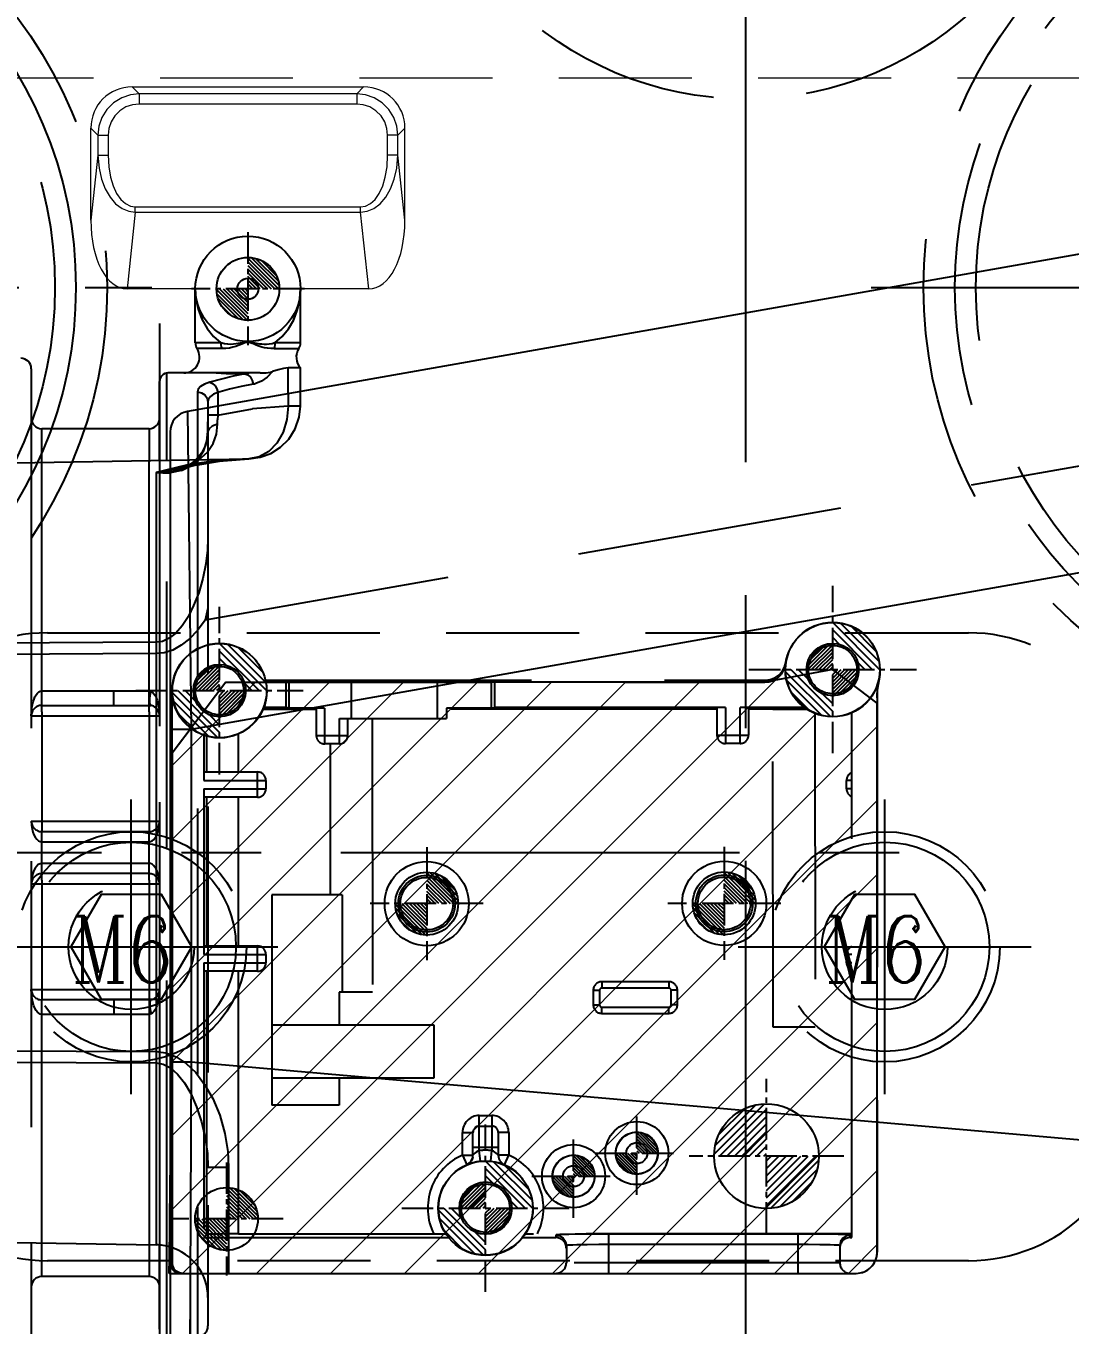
# Model space of a CAD drawing. Header units: inches. Extents: x 179987 to 181505, y -56815 to -55741.
# Drawn here: x 180763.2 to 180813.1, y -55974.8 to -55912.7 of the extents above; entities that cross this region are included whole.
import ezdxf

# ---------------------------------------------------------------- set-up
doc = ezdxf.new("R2010")
doc.units = ezdxf.units.IN
doc.header["$LTSCALE"] = 2
doc.header["$MEASUREMENT"] = 0
for name, pattern in [('CENTER', [50.8, 31.75, -6.35, 6.35, -6.35]), ('CENTER2', [1.125, 0.75, -0.125, 0.125, -0.125]), ('HIDDEN', [9.525, 6.35, -3.175])]:
    doc.linetypes.add(name, pattern=pattern)
doc.layers.get('0').update_dxf_attribs({"linetype": 'CONTINUOUS'})
for name, color, linetype in [('CAV-COR', 1, 'CONTINUOUS'), ('DEFAULT_1', 7, 'CENTER'), ('DEFAULT_2', 8, 'HIDDEN'), ('PIN', 4, 'CONTINUOUS'), ('SCREW', 52, 'HIDDEN'), ('SILDE', 6, 'CONTINUOUS'), ('SP', 3, 'CONTINUOUS'), ('y-cut', 7, 'CONTINUOUS'), ('壓塊', 157, 'CONTINUOUS')]:
    doc.layers.add(name, color=color, linetype=linetype)
for name, color, linetype, lineweight in [('dim', 3, 'CONTINUOUS', 15), ('WR', 122, 'HIDDEN', 18), ('截面', 191, 'CONTINUOUS', 15), ('枕位', 75, 'CONTINUOUS', 15)]:
    doc.layers.add(name, color=color, linetype=linetype, lineweight=lineweight)
doc.styles.add('ROMANC', font='romanc', dxfattribs={"width": 0.6, "height": 1})
doc.styles.get("Standard").update_dxf_attribs({"font": 'txt.shx', "width": 0.67})

# ---------------------------------------------------------------- blocks, each defined once
blk = doc.blocks.new('20160824.171624')
at = {"layer": '截面', "linetype": 'Continuous', "ltscale": 0.3}
h = blk.add_hatch(dxfattribs=at)
h.set_pattern_fill('ANSI31', color=256, scale=20, angle=180, style=0)
h.set_pattern_definition([(225, (-1770.624, 1216.7935), (1.767767, -1.767767), [])])
edge = h.paths.add_edge_path()
edge.add_arc((0, 0), 2.25, 190.53824, 322.87149)
edge.add_line((1.794, -1.358), (2.124, -1.608))
edge.add_line((2.124, -1.608), (2.124, -27.838))
edge.add_arc((1.119, -27.838), 1.005, 270, 360, ccw=False)
edge.add_line((1.119, -28.844), (-31.054, -28.844))
edge.add_ellipse((-31.054, -28.341), major_axis=(0.503, 0), ratio=0.999962, start_angle=179.99995, end_angle=270, ccw=False)
edge.add_line((-31.557, -28.341), (-31.557, -3.992))
edge.add_line((-31.557, -3.992), (-28.991, -0.603))
edge.add_line((-28.991, -0.603), (-3.241, -0.603))
edge.add_line((-3.241, -0.603), (-2.212, -0.412))
at = {"layer": 'y-cut', "linetype": 'ByBlock'}
for p, q in [((-3.241, -0.603), (-27.082, -0.603)), ((-2.212, -0.412), (-3.241, -0.603)), ((2.124, -1.608), (1.794, -1.358)), ((2.124, -27.838), (2.124, -1.608)), ((-30.654, -2.799), (-31.557, -3.992)), ((-31.557, -3.992), (-31.557, -28.341)), ((-31.054, -28.843), (1.119, -28.843))]:
    blk.add_line(p, q, dxfattribs=at)
for centre in [(0, 0), (-29.296, -1.005)]:
    blk.add_circle(centre, 2.25, dxfattribs=at)
blk.add_arc((1.119, -27.838), 1.005, 270, 0, dxfattribs=at)
at = {"layer": 'y-cut', "linetype": 'ByBlock', "extrusion": (0, 0, -1)}
blk.add_ellipse((-31.054, -28.341), major_axis=(-0.503, 0), ratio=0.999962, start_param=4.712389, end_param=6.283186, dxfattribs=at)
blk = doc.blocks.new('20140410.082121')
at = {"layer": 'SCREW', "color": 137, "linetype": 'CENTER', "ltscale": 0.25}
for p, q in [((0, -7.042), (0, 7.042)), ((-7, 0), (7, 0))]:
    blk.add_line(p, q, dxfattribs=at)
at = {"layer": 'SCREW', "color": 137, "linetype": 'Continuous'}
blk.add_lwpolyline([(-1.443, 2.5), (-2.887, 0), (-1.443, -2.5), (1.443, -2.5), (2.887, 0), (1.443, 2.5)], close=True, dxfattribs=at)
at = {"layer": 'SCREW', "color": 137}
for radius in [5.5, 5, 3]:
    blk.add_circle((0, 0), radius, dxfattribs=at)
at = {"layer": 'dim', "style": 'ROMANC', "width": 0.8}
blk.add_text('M6', height=3.1716, dxfattribs=at).set_placement((-2.868, -1.703))
blk = doc.blocks.new('20151030.171830')
at = {"color": 8, "linetype": 'HIDDEN'}
blk.add_circle((0, 0), 21.5, dxfattribs=at)
at = {"layer": 'SP', "linetype": 'CENTER', "ltscale": 0.25}
for p, q in [((0, -24), (0, 24)), ((-24, 0), (24, 0))]:
    blk.add_line(p, q, dxfattribs=at)
at = {"layer": 'SP', "linetype": 'HIDDEN'}
for radius in [20, 19]:
    blk.add_circle((0, 0), radius, dxfattribs=at)
at = {"layer": 'dim', "insert": (-5.289, -6.05), "char_height": 4.0633, "attachment_point": 5}
blk.add_mtext('Ø40', dxfattribs=at)
at = {"layer": 'SP'}
for s, p in [('S', (-6.081, 3.359)), ('P', (4.334, -7.124))]:
    blk.add_text(s, height=4.582, dxfattribs=at).set_placement(p)

msp = doc.modelspace()

# ---------------------------------------------------------------- hatches: boundary and pattern name
at = {"layer": 'PIN', "linetype": 'Continuous'}
h = msp.add_hatch(dxfattribs=at)
h.set_pattern_fill('ANSI31', color=3, angle=270, style=0)
h.set_pattern_definition([(315, (180568.54857, -55911.02597), (0.08838835, 0.08838835), [])])
h.paths.add_polyline_path([(180773.831, -55925.266), (180775.331, -55925.266, 0.414214), (180773.831, -55923.766)])
h.paths.add_polyline_path([(180773.831, -55926.766), (180773.831, -55925.266), (180772.331, -55925.266, 0.414214)])
h = msp.add_hatch(dxfattribs=at)
h.set_pattern_fill('ANSI31', color=142, scale=2, angle=90, style=0)
h.set_pattern_definition([(135, (181007.05162, -55957.6959), (-0.1767767, -0.1767767), [])])
h.paths.add_polyline_path([(180801.77, -55941.206, -0.414214), (180804.02, -55943.456), (180804.27, -55943.456), (180803.02, -55943.456, 0.414214), (180801.77, -55942.206)])
h.paths.add_polyline_path([(180800.52, -55943.456, 0.414214), (180801.77, -55944.706), (180801.77, -55945.706, -0.414214), (180799.52, -55943.456)])
h = msp.add_hatch(dxfattribs=at)
h.set_pattern_fill('ANSI31', color=142, scale=2, angle=90, style=0)
h.set_pattern_definition([(135, (180977.75587, -55958.7009), (-0.1767767, -0.1767767), [])])
h.paths.add_polyline_path([(180772.474, -55942.211, -0.414214), (180774.724, -55944.461), (180774.974, -55944.461), (180773.724, -55944.461, 0.414214), (180772.474, -55943.211)])
h.paths.add_polyline_path([(180771.224, -55944.461, 0.414214), (180772.474, -55945.711), (180772.474, -55946.711, -0.414214), (180770.224, -55944.461)])
h = msp.add_hatch(dxfattribs=at)
h.set_pattern_fill('ANSI31', color=142, angle=90, style=0)
h.set_pattern_definition([(45, (180596.48757, -55957.6959), (0.08838835, -0.08838835), [])])
h.paths.add_polyline_path([(180801.77, -55943.456), (180803.02, -55943.456, -0.414214), (180801.77, -55944.706)])
h.paths.add_polyline_path([(180801.77, -55942.206), (180801.77, -55943.456), (180800.52, -55943.456, -0.414214)])
h = msp.add_hatch(dxfattribs=at)
h.set_pattern_fill('ANSI31', color=142, angle=90, style=0)
h.set_pattern_definition([(45, (180567.19182, -55958.7009), (0.08838835, -0.08838835), [])])
h.paths.add_polyline_path([(180772.474, -55944.461), (180773.724, -55944.461, -0.414214), (180772.474, -55945.711)])
h.paths.add_polyline_path([(180772.474, -55943.211), (180772.474, -55944.461), (180771.224, -55944.461, -0.414214)])
h = msp.add_hatch(dxfattribs=at)
h.set_pattern_fill('ANSI31', color=4, angle=270, style=0)
h.set_pattern_definition([(315, (180577.09331, -55940.39875), (0.08838835, 0.08838835), [])])
h.paths.add_polyline_path([(180782.375, -55954.638), (180783.875, -55954.638, 0.414214), (180782.375, -55953.138)])
h.paths.add_polyline_path([(180782.375, -55956.138), (180782.375, -55954.638), (180780.875, -55954.638, 0.414214)])
h = msp.add_hatch(dxfattribs=at)
h.set_pattern_fill('ANSI31', color=4, angle=270, style=0)
h.set_pattern_definition([(315, (180591.30641, -55940.38589), (0.08838835, 0.08838835), [])])
h.paths.add_polyline_path([(180796.588, -55954.626), (180798.088, -55954.626, 0.414214), (180796.588, -55953.126)])
h.paths.add_polyline_path([(180796.588, -55956.126), (180796.588, -55954.626), (180795.088, -55954.626, 0.414214)])
h = msp.add_hatch(dxfattribs=at)
h.set_pattern_fill('ANSI31', color=5, scale=2, angle=90, style=0)
h.set_pattern_definition([(45, (180593.32757, -55980.9394), (0.1767767, -0.1767767), [])])
h.paths.add_polyline_path([(180798.61, -55966.7), (180801.11, -55966.7, -0.414214), (180798.61, -55969.2)])
h.paths.add_polyline_path([(180798.61, -55964.2), (180798.61, -55966.7), (180796.11, -55966.7, -0.414214)])
at = {"layer": 'PIN', "linetype": 'CENTER2'}
h = msp.add_hatch(dxfattribs=at)
h.set_pattern_fill('ANSI31', color=256, scale=0.8, angle=90, style=0)
h.set_pattern_definition([(135, (180929.48959, -55760.57064), (-0.07071068, -0.07071068), [])])
h.paths.add_polyline_path([(180792.412, -55966.555), (180791.412, -55966.555, 0.414214), (180792.412, -55967.555)])
h.paths.add_polyline_path([(180792.412, -55965.555), (180792.412, -55966.555), (180793.412, -55966.555, 0.414214)])
at = {"layer": 'PIN', "linetype": 'Continuous'}
h = msp.add_hatch(dxfattribs=at)
h.set_pattern_fill('ANSI31', color=142, scale=2, angle=90, style=0)
h.set_pattern_definition([(135, (180990.46912, -55983.4239), (-0.1767767, -0.1767767), [])])
h.paths.add_polyline_path([(180785.187, -55966.934, -0.414214), (180787.437, -55969.184), (180787.687, -55969.184), (180786.437, -55969.184, 0.414214), (180785.187, -55967.934)])
h.paths.add_polyline_path([(180783.937, -55969.184, 0.414214), (180785.187, -55970.434), (180785.187, -55971.434, -0.414214), (180782.937, -55969.184)])
at = {"layer": 'PIN', "linetype": 'CENTER2'}
h = msp.add_hatch(dxfattribs=at)
h.set_pattern_fill('ANSI31', color=256, scale=0.8, angle=90, style=0)
h.set_pattern_definition([(135, (180926.46754, -55761.67058), (-0.07071068, -0.07071068), [])])
h.paths.add_polyline_path([(180789.39, -55967.655), (180788.39, -55967.655, 0.414214), (180789.39, -55968.655)])
h.paths.add_polyline_path([(180789.39, -55966.655), (180789.39, -55967.655), (180790.39, -55967.655, 0.414214)])
at = {"layer": 'PIN', "linetype": 'Continuous'}
h = msp.add_hatch(dxfattribs=at)
h.set_pattern_fill('ANSI31', color=3, angle=270, style=0)
h.set_pattern_definition([(315, (180567.52757, -55955.45997), (0.08838835, 0.08838835), [])])
h.paths.add_polyline_path([(180772.81, -55969.7), (180774.31, -55969.7, 0.414214), (180772.81, -55968.2)])
h.paths.add_polyline_path([(180772.81, -55971.2), (180772.81, -55969.7), (180771.31, -55969.7, 0.414214)])
h = msp.add_hatch(dxfattribs=at)
h.set_pattern_fill('ANSI31', color=142, angle=90, style=0)
h.set_pattern_definition([(45, (180579.90507, -55983.4239), (0.08838835, -0.08838835), [])])
h.paths.add_polyline_path([(180785.187, -55969.184), (180786.437, -55969.184, -0.414214), (180785.187, -55970.434)])
h.paths.add_polyline_path([(180785.187, -55967.934), (180785.187, -55969.184), (180783.937, -55969.184, -0.414214)])

# ---------------------------------------------------------------- linework, layer by layer
at = {"linetype": 'CENTER', "ltscale": 0.5}
msp.add_line((180797.61, -55800.2), (180797.61, -56250.2), dxfattribs=at)
at = {"color": 8, "linetype": 'HIDDEN', "ltscale": 0.7}
msp.add_circle((180797.61, -55900.2), 16, dxfattribs=at)
at = {"layer": 'CAV-COR', "linetype": 'ByBlock'}
for p, q in [((180771.318, -55927.85), (180771.318, -55925.266)), ((180776.343, -55927.85), (180776.343, -55925.266)), ((180772.537, -55927.85), (180771.318, -55927.85)), ((180772.578, -55928.123), (180771.398, -55928.123)), ((180773.831, -55927.822), (180773.74, -55927.826)), ((180773.831, -55927.778), (180773.831, -55927.822)), ((180773.831, -55927.822), (180773.831, -55927.831)), ((180774.319, -55927.889), (180774.165, -55927.862)), ((180775.083, -55928.123), (180776.263, -55928.123)), ((180776.343, -55927.85), (180775.124, -55927.85)), ((180763.479, -55929.085), (180763.479, -55933.563)), ((180769.961, -55933.45), (180769.961, -55929.294)), ((180774.415, -55929.286), (180770.012, -55929.286)), ((180775.755, -55930.274), (180775.755, -55929.044)), ((180776.343, -55929.044), (180775.755, -55929.044)), ((180776.343, -55930.17), (180776.343, -55929.044)), ((180769.61, -55933.456), (180769.61, -55929.688)), ((180771.419, -55930.192), (180771.419, -55931.038)), ((180772.391, -55930.217), (180772.391, -55930.867)), ((180770.938, -55931.123), (180771.112, -55946.324)), ((180771.921, -55930.671), (180771.921, -55930.95)), ((180763.982, -55933.555), (180763.982, -55931.949)), ((180769.107, -55931.949), (180763.982, -55931.949)), ((180769.107, -55931.949), (180769.107, -55933.465)), ((180759.498, -55933.633), (180770.112, -55933.448)), ((180769.452, -55934.044), (180770.112, -55933.901)), ((180769.452, -55934.044), (180770.112, -55933.98)), ((180769.452, -55934.044), (180769.452, -55970.94)), ((180771.112, -55946.324), (180770.112, -55946.324)), ((180771.112, -55946.324), (180771.112, -55962.211)), ((180771.112, -55962.211), (180770.112, -55962.211)), ((180759.498, -55970.766), (180769.452, -55970.94)), ((180763.479, -55970.836), (180763.479, -55972.933)), ((180763.982, -55972.45), (180763.982, -55970.845)), ((180769.107, -55970.934), (180769.107, -55972.45)), ((180769.61, -55974.963), (180769.61, -55970.96)), ((180769.961, -55975.315), (180769.961, -55971.006)), ((180769.107, -55972.45), (180763.982, -55972.45)), ((180770.112, -55972.3), (180770.072, -55972.3)), ((180763.479, -55972.953), (180763.479, -55975.315))]:
    msp.add_line(p, q, dxfattribs=at)
for points in [[(180771.318, -55925.266), (180771.349, -55925.738), (180771.453, -55926.239), (180771.63, -55926.722), (180771.879, -55927.164), (180772.187, -55927.546), (180772.537, -55927.85)], [(180775.124, -55927.85), (180775.469, -55927.552), (180775.773, -55927.179), (180776.022, -55926.741), (180776.204, -55926.256), (180776.311, -55925.746), (180776.343, -55925.266)], [(180772.537, -55927.85), (180772.542, -55927.946), (180772.556, -55928.038), (180772.578, -55928.123)], [(180773.559, -55927.851), (180773.467, -55927.867), (180773.37, -55927.884), (180773.263, -55927.902), (180773.143, -55927.916), (180773.01, -55927.922), (180772.864, -55927.917), (180772.706, -55927.894), (180772.537, -55927.85)], [(180773.547, -55927.907), (180773.465, -55927.942), (180773.367, -55927.981), (180773.251, -55928.022), (180773.113, -55928.062), (180772.954, -55928.094), (180772.775, -55928.116), (180772.578, -55928.123)], [(180773.69, -55927.854), (180773.62, -55927.878), (180773.547, -55927.907)], [(180773.74, -55927.826), (180773.648, -55927.836), (180773.559, -55927.851)], [(180773.831, -55927.831), (180773.761, -55927.837), (180773.69, -55927.854)], [(180774.165, -55927.862), (180774.095, -55927.849), (180774.028, -55927.839), (180773.964, -55927.83), (180773.9, -55927.824), (180773.831, -55927.822)], [(180774.091, -55927.897), (180774.035, -55927.875), (180773.983, -55927.857), (180773.934, -55927.844), (180773.884, -55927.834), (180773.831, -55927.831)], [(180775.083, -55928.123), (180774.92, -55928.118), (180774.769, -55928.103), (180774.628, -55928.08), (180774.502, -55928.05), (180774.393, -55928.017), (180774.301, -55927.984), (180774.221, -55927.952), (180774.091, -55927.897)], [(180775.124, -55927.85), (180774.984, -55927.887), (180774.852, -55927.911), (180774.725, -55927.921), (180774.608, -55927.921), (180774.502, -55927.914), (180774.406, -55927.903), (180774.319, -55927.889)], [(180775.124, -55927.85), (180775.12, -55927.946), (180775.106, -55928.038), (180775.083, -55928.123)], [(180773.69, -55929.331), (180773.129, -55929.443), (180772.568, -55929.575), (180772.006, -55929.729)], [(180772.314, -55929.286), (180772.792, -55929.31), (180773.257, -55929.325), (180773.69, -55929.331)], [(180773.831, -55929.308), (180773.759, -55929.322), (180773.69, -55929.331)], [(180773.69, -55929.331), (180773.829, -55929.382), (180773.95, -55929.492), (180774.036, -55929.648), (180774.075, -55929.829)], [(180773.925, -55929.286), (180773.877, -55929.298), (180773.831, -55929.308)], [(180775.011, -55929.224), (180774.745, -55929.484), (180774.479, -55929.674), (180774.216, -55929.794)], [(180774.415, -55929.286), (180774.507, -55929.285), (180774.602, -55929.282), (180774.701, -55929.276), (180774.803, -55929.265), (180774.906, -55929.249), (180775.011, -55929.224)], [(180775.755, -55929.044), (180775.529, -55929.07), (180775.282, -55929.139), (180775.011, -55929.224)], [(180772.006, -55929.729), (180771.758, -55929.819), (180771.572, -55929.927), (180771.457, -55930.053), (180771.419, -55930.192)], [(180772.006, -55929.729), (180772.142, -55929.785), (180772.26, -55929.895), (180772.347, -55930.046), (180772.391, -55930.217)], [(180774.075, -55929.829), (180773.514, -55929.937), (180772.952, -55930.067), (180772.391, -55930.217)], [(180774.216, -55929.794), (180774.144, -55929.814), (180774.075, -55929.829)], [(180771.419, -55930.192), (180771.611, -55930.229), (180771.774, -55930.332), (180771.883, -55930.488), (180771.921, -55930.671)], [(180772.391, -55930.217), (180772.192, -55930.306), (180772.044, -55930.412), (180771.952, -55930.534), (180771.921, -55930.671)], [(180769.452, -55934.044), (180770.089, -55934.068), (180770.112, -55934.064)]]:
    msp.add_lwpolyline(points, dxfattribs=at)
for radius in [2.513, 0.502]:
    msp.add_circle((180773.831, -55925.266), radius, dxfattribs=at)
for centre, radius, start, end in [((180770.765, -55928.532), 0.754, 270, 32.85988), ((180771.821, -55927.85), 0.502, 180, 212.85988), ((180776.896, -55928.532), 0.754, 147.14012, 222.83343), ((180775.841, -55927.85), 0.502, 327.14012, 0), ((180762.977, -55929.085), 0.502, 0, 90), ((180770.012, -55929.688), 0.402, 90, 180), ((180771.112, -55932.108), 1, 100, 180), ((180763.982, -55931.446), 0.502, 180, 270), ((180769.107, -55931.446), 0.502, 270, 0), ((180769.409, -55973.452), 2.513, 73.66913, 89), ((180763.982, -55972.953), 0.502, 90, 180), ((180769.107, -55972.953), 0.502, 0, 90)]:
    msp.add_arc(centre, radius, start, end, dxfattribs=at)
msp.add_ellipse((180769.972, -55952.2), major_axis=(0, 23.115), ratio=0.008727, start_param=-2.625118, end_param=-2.52665, dxfattribs=at)
at = {"layer": 'DEFAULT_1', "color": 2, "linetype": 'CENTER', "ltscale": 0.3}
for p, q in [((180769.61, -55926.924), (180769.61, -55977.475)), ((180747.792, -55952.2), (180806.6, -55952.2))]:
    msp.add_line(p, q, dxfattribs=at)
at = {"layer": 'DEFAULT_2', "color": 8, "linetype": 'HIDDEN'}
for p, q in [((180769.961, -55929.294), (180769.961, -55929.289)), ((180839.662, -55929.129), (180771.781, -55941.098)), ((180775.755, -55930.274), (180775.755, -55930.87)), ((180776.343, -55930.87), (180776.343, -55930.17)), ((180771.419, -55931.038), (180771.419, -55975.315)), ((180771.971, -55930.95), (180771.921, -55930.988)), ((180771.921, -55930.95), (180771.921, -55974.812)), ((180772.116, -55930.915), (180771.971, -55930.95)), ((180772.391, -55930.867), (180772.391, -55931.31)), ((180772.391, -55931.31), (180774.053, -55930.996)), ((180775.755, -55930.87), (180774.053, -55930.996)), ((180776.343, -55930.87), (180775.755, -55930.87)), ((180771.921, -55931.285), (180771.902, -55931.922)), ((180772.391, -55931.31), (180771.921, -55931.31)), ((180772.379, -55931.735), (180772.38, -55931.529)), ((180772.391, -55931.31), (180772.38, -55931.529)), ((180771.907, -55932.314), (180771.812, -55932.734)), ((180771.871, -55932.552), (180771.921, -55932.069)), ((180771.902, -55931.922), (180771.903, -55932.345)), ((180771.627, -55933.112), (180771.354, -55933.437)), ((180771.878, -55933.081), (180771.465, -55933.451)), ((180771.812, -55932.734), (180771.627, -55933.112)), ((180771.722, -55932.992), (180771.871, -55932.552)), ((180763.479, -55933.563), (180763.479, -55970.836)), ((180763.982, -55945.165), (180763.982, -55933.555)), ((180769.107, -55945.165), (180769.107, -55933.465)), ((180769.61, -55933.456), (180769.61, -55970.96)), ((180769.961, -55971.006), (180769.961, -55933.45)), ((180770.112, -55933.448), (180773.873, -55933.382)), ((180770.112, -55933.901), (180771.63, -55933.57)), ((180770.534, -55933.893), (180771.35, -55933.683)), ((180770.993, -55933.701), (180770.534, -55933.893)), ((180771.354, -55933.437), (180770.993, -55933.701)), ((180771.34, -55933.685), (180772.658, -55933.462)), ((180771.63, -55933.57), (180773.873, -55933.382)), ((180772.648, -55933.464), (180773.874, -55933.382)), ((180770.661, -55933.945), (180770.112, -55934.064)), ((180770.112, -55933.98), (180770.223, -55933.969)), ((180770.534, -55933.893), (180770.223, -55933.969)), ((180770.534, -55933.893), (180770.534, -55933.893)), ((180769.452, -55942.153), (180759.498, -55942.202)), ((180769.452, -55942.692), (180759.515, -55942.743)), ((180801.77, -55943.456), (180798.528, -55944.059)), ((180803.894, -55945.064), (180801.77, -55943.456)), ((180772.778, -55944.059), (180770.213, -55947.448)), ((180772.778, -55944.059), (180798.528, -55944.059)), ((180774.679, -55943.959), (180798.542, -55943.963)), ((180775.636, -55944.059), (180775.805, -55944.031)), ((180775.636, -55944.059), (180775.636, -55945.265)), ((180775.805, -55945.293), (180775.805, -55944.031)), ((180778.759, -55944.031), (180775.805, -55944.031)), ((180778.759, -55944.031), (180778.759, -55945.796)), ((180782.879, -55944.031), (180782.879, -55945.796)), ((180785.45, -55944.031), (180782.879, -55944.031)), ((180785.45, -55944.031), (180785.45, -55945.293)), ((180785.45, -55944.031), (180785.618, -55944.059)), ((180785.618, -55944.059), (180785.618, -55945.265)), ((180763.982, -55944.47), (180769.107, -55944.471)), ((180767.424, -55945.165), (180767.424, -55944.47)), ((180770.163, -55944.512), (180770.213, -55944.562)), ((180770.213, -55971.797), (180770.213, -55944.548)), ((180803.891, -55944.899), (180803.89, -55944.977)), ((180763.982, -55945.165), (180769.107, -55945.165)), ((180763.99, -55945.475), (180763.99, -55950.692)), ((180769.115, -55945.478), (180769.116, -55950.692)), ((180769.182, -55945.17), (180769.206, -55945.175)), ((180774.552, -55945.353), (180777.096, -55945.353)), ((180775.636, -55945.265), (180774.587, -55945.265)), ((180775.805, -55945.293), (180775.636, -55945.265)), ((180777.498, -55945.293), (180775.805, -55945.293)), ((180777.096, -55945.297), (180777.096, -55946.603)), ((180777.498, -55945.293), (180777.498, -55947.005)), ((180783.322, -55945.293), (180783.322, -55945.796)), ((180785.45, -55945.293), (180783.322, -55945.293)), ((180796.241, -55945.353), (180783.322, -55945.353)), ((180785.45, -55945.293), (180785.618, -55945.265)), ((180796.643, -55945.265), (180785.618, -55945.265)), ((180796.241, -55945.269), (180796.241, -55946.586)), ((180796.643, -55945.265), (180796.644, -55946.988)), ((180797.347, -55946.987), (180797.347, -55945.265)), ((180800.413, -55945.265), (180797.347, -55945.265)), ((180797.749, -55945.269), (180797.749, -55946.585)), ((180798.908, -55945.353), (180797.749, -55945.353)), ((180798.922, -55960.544), (180798.908, -55945.346)), ((180798.908, -55945.346), (180800.528, -55945.346)), ((180802.688, -55970.591), (180802.688, -55945.523)), ((180803.894, -55944.969), (180803.894, -55971.295)), ((180763.479, -55945.667), (180769.61, -55945.667)), ((180778.202, -55947.004), (180778.201, -55945.796)), ((180778.201, -55945.796), (180783.322, -55945.796)), ((180778.603, -55946.602), (180778.603, -55945.796)), ((180779.764, -55945.796), (180779.776, -55958.869)), ((180800.918, -55945.551), (180800.932, -55960.542)), ((180771.72, -55946.593), (180771.72, -55948.75)), ((180771.87, -55948.348), (180771.87, -55946.64)), ((180773.377, -55948.348), (180773.377, -55946.534)), ((180777.096, -55946.603), (180778.603, -55946.602)), ((180796.241, -55946.586), (180797.749, -55946.585)), ((180778.202, -55947.004), (180777.498, -55947.005)), ((180777.755, -55947.005), (180777.762, -55954.21)), ((180797.347, -55946.987), (180796.644, -55946.988)), ((180771.727, -55948.348), (180774.292, -55948.348)), ((180774.292, -55949.554), (180774.292, -55948.348)), ((180771.72, -55948.75), (180774.694, -55948.75)), ((180771.72, -55949.152), (180771.72, -55957.062)), ((180771.72, -55949.152), (180774.694, -55949.152)), ((180774.694, -55948.75), (180774.694, -55949.152)), ((180802.432, -55949.152), (180802.432, -55948.75)), ((180802.688, -55948.75), (180802.432, -55948.75)), ((180802.688, -55949.152), (180802.432, -55949.152)), ((180774.292, -55949.554), (180771.727, -55949.554)), ((180771.87, -55956.66), (180771.87, -55949.554)), ((180773.377, -55956.66), (180773.377, -55949.554)), ((180763.479, -55950.692), (180769.61, -55950.692)), ((180763.982, -55953.205), (180763.982, -55951.195)), ((180763.982, -55951.195), (180769.107, -55951.195)), ((180763.982, -55951.684), (180769.107, -55951.684)), ((180769.107, -55953.205), (180769.107, -55951.195)), ((180769.107, -55952.715), (180763.982, -55952.715)), ((180769.107, -55953.205), (180763.982, -55953.205)), ((180763.99, -55953.514), (180763.99, -55958.732)), ((180769.115, -55953.518), (180769.116, -55958.732)), ((180769.61, -55953.707), (180763.479, -55953.707)), ((180774.971, -55954.21), (180774.971, -55964.26)), ((180778.341, -55954.21), (180774.971, -55954.21)), ((180778.338, -55954.21), (180778.338, -55958.869)), ((180771.727, -55956.66), (180774.292, -55956.66)), ((180774.292, -55957.866), (180774.292, -55956.66)), ((180771.72, -55957.062), (180774.694, -55957.062)), ((180774.694, -55957.062), (180774.694, -55957.464)), ((180802.432, -55957.464), (180802.432, -55957.062)), ((180802.688, -55957.062), (180802.432, -55957.062)), ((180771.72, -55957.464), (180771.72, -55970.591)), ((180771.72, -55957.464), (180774.694, -55957.464)), ((180774.292, -55957.866), (180771.727, -55957.866)), ((180771.87, -55970.441), (180771.87, -55957.866)), ((180773.377, -55970.415), (180773.377, -55957.866)), ((180802.688, -55957.464), (180802.432, -55957.464)), ((180790.733, -55958.371), (180790.733, -55958.673)), ((180793.949, -55958.371), (180790.733, -55958.371)), ((180793.949, -55958.371), (180793.949, -55958.673)), ((180763.479, -55958.732), (180769.61, -55958.732)), ((180778.195, -55958.869), (180778.195, -55960.441)), ((180779.776, -55958.869), (180778.195, -55958.869)), ((180790.331, -55958.773), (180790.331, -55959.477)), ((180790.331, -55958.773), (180790.632, -55958.773)), ((180790.632, -55958.773), (180790.632, -55959.477)), ((180793.949, -55958.673), (180790.733, -55958.673)), ((180794.049, -55959.477), (180794.049, -55958.773)), ((180794.351, -55958.773), (180794.049, -55958.773)), ((180794.351, -55959.477), (180794.351, -55958.773)), ((180769.107, -55959.234), (180763.982, -55959.235)), ((180763.982, -55970.845), (180763.982, -55959.235)), ((180767.424, -55959.235), (180767.424, -55959.929)), ((180769.107, -55959.234), (180769.107, -55970.934)), ((180790.331, -55959.477), (180790.632, -55959.477)), ((180790.733, -55959.879), (180790.733, -55959.577)), ((180790.733, -55959.577), (180793.949, -55959.577)), ((180793.949, -55959.879), (180793.949, -55959.577)), ((180794.351, -55959.477), (180794.049, -55959.477)), ((180769.107, -55959.929), (180763.982, -55959.929)), ((180790.733, -55959.879), (180793.949, -55959.879)), ((180782.736, -55960.441), (180774.971, -55960.441)), ((180782.736, -55962.953), (180782.736, -55960.441)), ((180800.932, -55960.542), (180798.922, -55960.544)), ((180759.515, -55961.657), (180769.452, -55961.707)), ((180759.498, -55962.198), (180769.452, -55962.246)), ((180774.971, -55962.953), (180782.736, -55962.953)), ((180778.195, -55962.953), (180778.195, -55964.26)), ((180778.195, -55964.26), (180774.971, -55964.26)), ((180784.886, -55966.437), (180784.886, -55964.762)), ((180784.886, -55964.762), (180785.489, -55964.762)), ((180785.489, -55964.762), (180785.489, -55966.437)), ((180784.886, -55965.265), (180785.489, -55965.265)), ((180784.082, -55966.651), (180784.082, -55965.566)), ((180784.082, -55965.566), (180784.584, -55965.566)), ((180784.584, -55966.651), (180784.584, -55965.566)), ((180785.79, -55965.566), (180785.79, -55966.651)), ((180786.293, -55965.566), (180785.79, -55965.566)), ((180786.293, -55965.566), (180786.293, -55966.651)), ((180784.584, -55966.27), (180785.79, -55966.27)), ((180784.94, -55966.936), (180784.886, -55966.437)), ((180785.434, -55966.936), (180785.489, -55966.437)), ((180771.921, -55967.223), (180772.909, -55967.223)), ((180772.909, -55967.223), (180772.909, -55972.3)), ((180784.082, -55966.651), (180784.283, -55967.112)), ((180784.082, -55966.651), (180784.584, -55966.651)), ((180784.284, -55967.111), (180784.283, -55967.112)), ((180784.283, -55967.111), (180784.283, -55967.112)), ((180786.293, -55966.651), (180785.79, -55966.651)), ((180786.092, -55967.112), (180786.293, -55966.651)), ((180771.72, -55970.591), (180771.87, -55970.441)), ((180771.72, -55970.591), (180783.417, -55970.591)), ((180786.958, -55970.591), (180788.543, -55970.591)), ((180802.688, -55970.415), (180787.478, -55970.416)), ((180788.543, -55970.468), (180788.543, -55970.591)), ((180789.046, -55970.971), (180789.046, -55971.797)), ((180790.14, -55970.427), (180789.464, -55970.434)), ((180790.594, -55970.928), (180790.046, -55970.933)), ((180790.786, -55970.424), (180790.14, -55970.427)), ((180800.101, -55970.927), (180790.594, -55970.928)), ((180800.723, -55970.426), (180790.786, -55970.424)), ((180791.056, -55970.424), (180791.056, -55972.3)), ((180800.101, -55970.424), (180800.101, -55972.3)), ((180800.598, -55970.928), (180800.101, -55970.927)), ((180802.111, -55970.971), (180802.111, -55971.797)), ((180802.613, -55970.591), (180802.613, -55970.468)), ((180802.613, -55970.591), (180802.688, -55970.591)), ((180770.112, -55971.797), (180770.213, -55971.797)), ((180802.111, -55971.797), (180789.046, -55971.797)), ((180770.112, -55972.3), (180802.889, -55972.3)), ((180771.094, -55979.451), (180771.094, -55972.3)), ((180763.479, -55972.933), (180763.479, -55972.953))]:
    msp.add_line(p, q, dxfattribs=at)
for points in [[(180775.755, -55930.87), (180775.695, -55931.515), (180775.511, -55932.116), (180775.213, -55932.634), (180774.823, -55933.034), (180774.367, -55933.289), (180773.874, -55933.382)], [(180773.874, -55933.382), (180774.412, -55933.314), (180774.923, -55933.132), (180775.391, -55932.839), (180775.789, -55932.444), (180776.096, -55931.956), (180776.287, -55931.4), (180776.343, -55930.87)], [(180771.878, -55933.081), (180772.165, -55932.664), (180772.331, -55932.214), (180772.379, -55931.735)], [(180772.379, -55931.735), (180772.129, -55931.836), (180771.974, -55931.95), (180771.921, -55932.069)], [(180771.921, -55932.069), (180771.905, -55932.329), (180771.807, -55932.747), (180771.619, -55933.124), (180771.344, -55933.447), (180770.98, -55933.708)], [(180771.903, -55932.345), (180771.913, -55932.829), (180771.921, -55933.375)], [(180770.661, -55933.945), (180771.124, -55933.706), (180771.474, -55933.381), (180771.722, -55932.992)], [(180773.873, -55933.382), (180772.369, -55933.475), (180770.894, -55933.697), (180769.452, -55934.044)], [(180770.534, -55933.893), (180770.912, -55933.758), (180771.465, -55933.451)], [(180771.921, -55937.176), (180771.899, -55937.75), (180771.821, -55938.411), (180771.68, -55939.107), (180771.48, -55939.785), (180771.238, -55940.401), (180770.97, -55940.929), (180770.683, -55941.366), (180770.38, -55941.713), (180770.065, -55941.963), (180769.751, -55942.108), (180769.452, -55942.153)], [(180771.921, -55940.515), (180771.857, -55940.813), (180771.781, -55941.098)], [(180771.781, -55941.098), (180771.424, -55941.584), (180771.046, -55941.983), (180770.649, -55942.297), (180770.241, -55942.521), (180769.837, -55942.651), (180769.452, -55942.692)], [(180771.921, -55940.872), (180771.852, -55940.987), (180771.781, -55941.098)], [(180798.542, -55943.963), (180798.777, -55943.935), (180798.999, -55943.853), (180799.195, -55943.721), (180799.356, -55943.547), (180799.471, -55943.34), (180799.535, -55943.111)], [(180798.89, -55943.992), (180799.128, -55943.861), (180799.32, -55943.674), (180799.457, -55943.438), (180799.526, -55943.178)], [(180770.163, -55944.512), (180770.177, -55944.389), (180770.22, -55944.276)], [(180798.528, -55944.059), (180798.532, -55944.027), (180798.537, -55943.995), (180798.542, -55943.963)], [(180798.528, -55944.059), (180798.712, -55944.042), (180798.89, -55943.992)], [(180803.966, -55943.996), (180803.905, -55944.319), (180803.879, -55944.649), (180803.89, -55944.977)], [(180803.968, -55943.986), (180803.895, -55944.44), (180803.891, -55944.899)], [(180763.479, -55945.667), (180763.487, -55945.467), (180763.506, -55945.289), (180763.534, -55945.131), (180763.569, -55944.991), (180763.611, -55944.868), (180763.658, -55944.757), (180763.713, -55944.66), (180763.773, -55944.581), (180763.838, -55944.522), (180763.908, -55944.484), (180763.982, -55944.47)], [(180769.107, -55944.471), (180769.157, -55944.477), (180769.206, -55944.494)], [(180769.206, -55945.175), (180769.161, -55945.129), (180769.138, -55945.019), (180769.138, -55944.861), (180769.162, -55944.678), (180769.206, -55944.494)], [(180769.206, -55944.494), (180769.275, -55944.541), (180769.338, -55944.608), (180769.395, -55944.692), (180769.447, -55944.793), (180769.494, -55944.91), (180769.534, -55945.043), (180769.566, -55945.189), (180769.59, -55945.345), (180769.605, -55945.506), (180769.61, -55945.667)], [(180803.891, -55944.899), (180803.893, -55944.922), (180803.893, -55944.946), (180803.894, -55944.969)], [(180763.99, -55945.475), (180763.988, -55945.312), (180763.985, -55945.203), (180763.982, -55945.165)], [(180769.115, -55945.478), (180769.113, -55945.316), (180769.111, -55945.206), (180769.107, -55945.165)], [(180769.107, -55945.165), (180769.157, -55945.167), (180769.182, -55945.17)], [(180763.479, -55950.692), (180763.49, -55950.891), (180763.518, -55951.068), (180763.558, -55951.221), (180763.609, -55951.353), (180763.67, -55951.467), (180763.741, -55951.56), (180763.819, -55951.63), (180763.9, -55951.671), (180763.982, -55951.684)], [(180763.99, -55950.692), (180763.99, -55950.884), (180763.988, -55951.048), (180763.985, -55951.156), (180763.982, -55951.195)], [(180769.116, -55950.692), (180769.115, -55950.884), (180769.113, -55951.048), (180769.11, -55951.156), (180769.107, -55951.195)], [(180769.107, -55951.684), (180769.179, -55951.674), (180769.253, -55951.641), (180769.324, -55951.585), (180769.39, -55951.508), (180769.45, -55951.412), (180769.502, -55951.3), (180769.545, -55951.173), (180769.579, -55951.03), (180769.601, -55950.87), (180769.61, -55950.692)], [(180763.982, -55952.715), (180763.899, -55952.729), (180763.816, -55952.772), (180763.738, -55952.843), (180763.666, -55952.939), (180763.605, -55953.056), (180763.555, -55953.19), (180763.515, -55953.343), (180763.489, -55953.515), (180763.479, -55953.707)], [(180769.61, -55953.707), (180769.601, -55953.525), (180769.577, -55953.362), (180769.543, -55953.218), (180769.499, -55953.092), (180769.448, -55952.982), (180769.388, -55952.888), (180769.322, -55952.812), (180769.251, -55952.758), (180769.179, -55952.725), (180769.107, -55952.715)], [(180763.99, -55953.514), (180763.988, -55953.35), (180763.985, -55953.242), (180763.982, -55953.205)], [(180769.115, -55953.518), (180769.113, -55953.353), (180769.11, -55953.243), (180769.107, -55953.205)], [(180763.982, -55959.929), (180763.907, -55959.915), (180763.837, -55959.877), (180763.771, -55959.816), (180763.71, -55959.735), (180763.656, -55959.637), (180763.608, -55959.524), (180763.566, -55959.398), (180763.532, -55959.257), (180763.504, -55959.1), (180763.486, -55958.926), (180763.479, -55958.732)], [(180763.99, -55958.732), (180763.99, -55958.925), (180763.988, -55959.089), (180763.985, -55959.198), (180763.982, -55959.235)], [(180769.116, -55958.732), (180769.115, -55958.921), (180769.113, -55959.082), (180769.111, -55959.192), (180769.107, -55959.234)], [(180769.61, -55958.732), (180769.605, -55958.894), (180769.59, -55959.056), (180769.566, -55959.212), (180769.533, -55959.358), (180769.493, -55959.49), (180769.447, -55959.607), (180769.395, -55959.708), (180769.338, -55959.791), (180769.276, -55959.858), (180769.206, -55959.905)], [(180769.206, -55959.225), (180769.155, -55959.232), (180769.107, -55959.234)], [(180769.206, -55959.225), (180769.161, -55959.27), (180769.138, -55959.38), (180769.138, -55959.538), (180769.161, -55959.722), (180769.206, -55959.905)], [(180769.206, -55959.905), (180769.155, -55959.923), (180769.107, -55959.929)], [(180769.452, -55961.707), (180769.912, -55961.766), (180770.396, -55961.952), (180770.876, -55962.27), (180771.335, -55962.712), (180771.762, -55963.273), (180772.151, -55963.954), (180772.483, -55964.749), (180772.73, -55965.617), (180772.869, -55966.474), (180772.909, -55967.223)], [(180769.452, -55962.246), (180769.781, -55962.301), (180770.126, -55962.477), (180770.47, -55962.778), (180770.797, -55963.193), (180771.102, -55963.713), (180771.38, -55964.337), (180771.617, -55965.055), (180771.794, -55965.826), (180771.893, -55966.576), (180771.921, -55967.223)], [(180784.886, -55966.437), (180784.815, -55966.464), (180784.744, -55966.505), (180784.678, -55966.556), (180784.626, -55966.605), (180784.594, -55966.639), (180784.584, -55966.651)], [(180785.79, -55966.651), (180785.78, -55966.64), (180785.749, -55966.606), (180785.698, -55966.557), (180785.632, -55966.506), (180785.56, -55966.465), (180785.489, -55966.437)], [(180784.283, -55967.112), (180784.321, -55967.095), (180784.335, -55967.089), (180784.352, -55967.083), (180784.372, -55967.075), (180784.396, -55967.066), (180784.422, -55967.056), (180784.452, -55967.046), (180784.485, -55967.035), (180784.521, -55967.023), (180784.561, -55967.011), (180784.605, -55966.999), (180784.653, -55966.987), (180784.705, -55966.975), (180784.761, -55966.963), (180784.821, -55966.953), (180784.885, -55966.943), (180784.94, -55966.936)], [(180784.575, -55966.747), (180784.563, -55966.796), (180784.546, -55966.843), (180784.525, -55966.887), (180784.5, -55966.929), (180784.472, -55966.967), (180784.442, -55967.002), (180784.409, -55967.032), (180784.376, -55967.058), (180784.343, -55967.08), (180784.311, -55967.098), (180784.288, -55967.109), (180784.284, -55967.111)], [(180773.377, -55970.415), (180782.897, -55970.416), (180783.063, -55970.417), (180783.188, -55970.419), (180783.269, -55970.422), (180783.296, -55970.424)], [(180787.078, -55970.424), (180787.106, -55970.422), (180787.186, -55970.419), (180787.312, -55970.417), (180787.478, -55970.416)], [(180789.464, -55970.434), (180789.168, -55970.439), (180788.924, -55970.445), (180788.741, -55970.451), (180788.622, -55970.457), (180788.56, -55970.463), (180788.543, -55970.468)], [(180788.543, -55970.468), (180788.735, -55970.506), (180788.898, -55970.615), (180789.007, -55970.778), (180789.046, -55970.971)], [(180790.046, -55970.933), (180789.782, -55970.937), (180789.546, -55970.942), (180789.35, -55970.947), (180789.204, -55970.953), (180789.109, -55970.96), (180789.059, -55970.965), (180789.046, -55970.971)], [(180802.111, -55970.971), (180802.099, -55970.966), (180802.056, -55970.96), (180801.971, -55970.954), (180801.836, -55970.948), (180801.651, -55970.943), (180801.422, -55970.937), (180801.159, -55970.933), (180800.598, -55970.928)], [(180802.613, -55970.468), (180802.598, -55970.463), (180802.545, -55970.458), (180802.438, -55970.452), (180802.27, -55970.446), (180802.039, -55970.44), (180801.752, -55970.435), (180801.424, -55970.431), (180800.723, -55970.426)], [(180802.613, -55970.468), (180802.421, -55970.506), (180802.258, -55970.615), (180802.149, -55970.778), (180802.111, -55970.971)], [(180770.42, -55972.204), (180770.309, -55972.093), (180770.237, -55971.953), (180770.213, -55971.797)], [(180770.715, -55972.3), (180770.56, -55972.275), (180770.42, -55972.204)]]:
    msp.add_lwpolyline(points, dxfattribs=at)
for centre, radius in [((180801.77, -55943.456), 2.261), ((180772.474, -55944.461), 2.261), ((180801.77, -55943.456), 1.156), ((180772.474, -55944.461), 1.156), ((180782.375, -55954.638), 2.01), ((180796.588, -55954.626), 2.01), ((180782.375, -55954.638), 1.357), ((180782.375, -55954.638), 1.256), ((180796.588, -55954.626), 1.357), ((180796.588, -55954.626), 1.256), ((180792.412, -55966.555), 1.507), ((180792.412, -55966.555), 1.005), ((180789.39, -55967.655), 1.507), ((180789.39, -55967.655), 1.005), ((180792.412, -55966.555), 0.502), ((180785.187, -55969.184), 2.261), ((180789.39, -55967.655), 0.502), ((180785.187, -55969.184), 1.156)]:
    msp.add_circle(centre, radius, dxfattribs=at)
for centre, radius, start, end in [((180763.982, -55945.667), 0.502, 90, 180), ((180769.107, -55945.667), 0.502, 0, 81.44943), ((180777.498, -55946.603), 0.402, 180, 270.05184), ((180778.201, -55946.602), 0.402, 270.05184, 0), ((180796.643, -55946.586), 0.402, 180, 270.05184), ((180797.347, -55946.585), 0.402, 270.05184, 0), ((180774.292, -55948.75), 0.402, 0, 90), ((180802.834, -55948.75), 0.402, 111.35512, 180), ((180774.292, -55949.152), 0.402, 270, 0), ((180802.834, -55949.152), 0.402, 180, 248.64488), ((180763.982, -55950.692), 0.502, 180, 270), ((180769.107, -55950.692), 0.502, 270, 0), ((180763.982, -55953.707), 0.502, 90, 180), ((180769.107, -55953.707), 0.502, 0, 90), ((180774.292, -55957.062), 0.402, 0, 90), ((180802.834, -55957.062), 0.402, 111.35512, 180), ((180774.292, -55957.464), 0.402, 270, 0), ((180802.834, -55957.464), 0.402, 180, 248.64488), ((180790.733, -55958.773), 0.402, 90, 180), ((180793.949, -55958.773), 0.402, 0, 90), ((180763.982, -55958.732), 0.502, 180, 270), ((180769.107, -55958.732), 0.502, 281.35381, 0), ((180790.733, -55958.773), 0.1, 90, 180), ((180793.949, -55958.773), 0.1, 0, 90), ((180790.733, -55959.477), 0.402, 180, 270), ((180790.733, -55959.477), 0.1, 180, 270), ((180793.949, -55959.477), 0.402, 270, 0), ((180793.949, -55959.477), 0.1, 270, 0), ((180784.886, -55965.566), 0.804, 90, 180), ((180785.489, -55965.566), 0.804, 0, 90), ((180784.886, -55965.566), 0.301, 90, 180), ((180785.489, -55965.566), 0.301, 0, 90), ((180785.187, -55969.184), 2.764, 83.73709, 96.26291), ((180785.187, -55969.184), 2.764, 113.57818, 206.45239), ((180784.082, -55966.651), 0.502, 293.57818, 0), ((180786.293, -55966.651), 0.502, 180.00422, 246.42679), ((180785.187, -55969.184), 2.764, 333.54772, 66.42182), ((180769.409, -55973.452), 2.513, 0, 73.66913), ((180802.889, -55971.295), 1.005, 270, 0), ((180788.543, -55971.797), 0.502, 270, 0), ((180802.613, -55971.797), 0.502, 180, 270), ((180771.419, -55974.812), 0.502, 270, 0)]:
    msp.add_arc(centre, radius, start, end, dxfattribs=at)
for centre, major_axis, ratio, start_param, end_param in [((180780.819, -55944.031), (2.06, 0), 0.008727, 0, 3.141593), ((180769.972, -55952.2), (0, 23.115), 0.008727, 3.756535, 5.05145), ((180777.498, -55945.297), (0.402, 0), 0.008727, 1.570796, 3.141593), ((180796.643, -55945.269), (0.402, 0), 0.008727, 1.570796, 3.141593), ((180797.347, -55945.269), (0.402, 0), 0.008727, 0, 1.570796), ((180802.889, -55945.064), (0, 1.005), 0.999962, -1.570796, -1.483869), ((180771.727, -55948.75), (0, 0.402), 0.017455, 0, 1.570796), ((180771.727, -55949.152), (0, 0.402), 0.017455, -4.712389, -3.141593), ((180771.727, -55957.062), (0, 0.402), 0.017455, 0, 1.570796), ((180771.727, -55957.464), (0, 0.402), 0.017455, -4.712389, -3.141593), ((180773.377, -55970.442), (1.508, 0), 0.017455, 1.570796, 3.124139), ((180788.543, -55971.093), (0, 0.503), 0.999848, -1.570796, 0), ((180802.613, -55971.093), (0, 0.503), 0.999848, 0, 1.570796), ((180770.614, -55971.797), (0.503, 0), 0.99981, -3.141593, -1.570796), ((180770.715, -55971.797), (0.503, 0), 0.999962, 3.141592, 4.712389)]:
    msp.add_ellipse(centre, major_axis=major_axis, ratio=ratio, start_param=start_param, end_param=end_param, dxfattribs=at)
at = {"layer": 'PIN', "color": 3, "linetype": 'CENTER2'}
for p, q in [((180773.831, -55922.566), (180773.831, -55927.966)), ((180776.531, -55925.266), (180771.131, -55925.266)), ((180772.81, -55967), (180772.81, -55972.4)), ((180775.51, -55969.7), (180770.11, -55969.7))]:
    msp.add_line(p, q, dxfattribs=at)
at = {"layer": 'PIN', "color": 142, "linetype": 'CENTER2'}
for p, q in [((180801.77, -55947.456), (180801.77, -55939.456)), ((180772.474, -55948.461), (180772.474, -55940.461)), ((180797.77, -55943.456), (180805.77, -55943.456)), ((180768.474, -55944.461), (180776.474, -55944.461)), ((180785.187, -55973.184), (180785.187, -55965.184)), ((180781.187, -55969.184), (180789.187, -55969.184))]:
    msp.add_line(p, q, dxfattribs=at)
at = {"layer": 'PIN', "color": 4, "linetype": 'CENTER2'}
for p, q in [((180782.375, -55951.938), (180782.375, -55957.338)), ((180796.588, -55951.926), (180796.588, -55957.326)), ((180785.075, -55954.638), (180779.675, -55954.638)), ((180799.288, -55954.626), (180793.888, -55954.626))]:
    msp.add_line(p, q, dxfattribs=at)
at = {"layer": 'PIN', "color": 5, "linetype": 'CENTER2'}
for p, q in [((180798.61, -55970.4), (180798.61, -55963)), ((180802.31, -55966.7), (180794.91, -55966.7))]:
    msp.add_line(p, q, dxfattribs=at)
at = {"layer": 'PIN', "linetype": 'CENTER2'}
for p, q in [((180792.412, -55968.555), (180792.412, -55964.555)), ((180789.39, -55969.655), (180789.39, -55965.655)), ((180790.412, -55966.555), (180794.412, -55966.555)), ((180787.39, -55967.655), (180791.39, -55967.655))]:
    msp.add_line(p, q, dxfattribs=at)
at = {"layer": 'PIN', "color": 3, "linetype": 'Continuous'}
for centre in [(180773.831, -55925.266), (180772.81, -55969.7)]:
    msp.add_circle(centre, 1.5, dxfattribs=at)
at = {"layer": 'PIN', "color": 142, "linetype": 'Continuous'}
for centre, radius in [((180801.77, -55943.456), 2.25), ((180772.474, -55944.461), 2.25), ((180801.77, -55943.456), 1.25), ((180772.474, -55944.461), 1.25), ((180785.187, -55969.184), 2.25), ((180785.187, -55969.184), 1.25)]:
    msp.add_circle(centre, radius, dxfattribs=at)
at = {"layer": 'PIN', "color": 4, "linetype": 'Continuous'}
for centre in [(180782.375, -55954.638), (180796.588, -55954.626)]:
    msp.add_circle(centre, 1.5, dxfattribs=at)
at = {"layer": 'PIN', "color": 5, "linetype": 'Continuous'}
msp.add_circle((180798.61, -55966.7), 2.5, dxfattribs=at)
at = {"layer": 'PIN'}
for centre in [(180792.412, -55966.555), (180789.39, -55967.655)]:
    msp.add_circle(centre, 1, dxfattribs=at)
at = {"layer": 'SILDE', "linetype": 'ByBlock'}
for p, q in [((180840.131, -55918.922), (180770.938, -55931.123)), ((180770.112, -55932.108), (180770.112, -55979.451)), ((180839.61, -55934.246), (180771.112, -55946.324)), ((180771.112, -55962.211), (180771.033, -55980.351)), ((180839.61, -55968.204), (180771.112, -55962.211))]:
    msp.add_line(p, q, dxfattribs=at)
at = {"layer": 'WR', "linetype": 'HIDDEN', "ltscale": 0.5}
msp.add_line((180823.61, -55915.2), (180731.61, -55915.2), dxfattribs=at)
at = {"layer": '壓塊', "color": 153, "linetype": 'HIDDEN', "ltscale": 0.5}
msp.add_lwpolyline([(180764.258, -55941.7), (180808.258, -55941.7, -0.414214), (180816.258, -55949.7), (180816.258, -55963.7, -0.414214), (180808.258, -55971.7), (180764.258, -55971.7, -0.414214), (180756.258, -55963.7), (180756.258, -55949.7, -0.414214)], format="xyb", close=True, dxfattribs=at)
at = {"layer": '枕位', "linetype": 'ByBlock'}
for p, q in [((180768.3, -55915.619), (180768.631, -55915.949)), ((180768.3, -55915.619), (180779.361, -55915.619)), ((180779.03, -55915.949), (180779.361, -55915.619)), ((180768.631, -55915.949), (180768.631, -55916.442)), ((180779.03, -55915.949), (180768.631, -55915.949)), ((180779.03, -55915.949), (180779.03, -55916.442)), ((180779.03, -55916.442), (180768.631, -55916.442)), ((180766.331, -55921.981), (180766.331, -55917.588)), ((180766.331, -55917.588), (180766.661, -55917.919)), ((180766.661, -55917.919), (180766.661, -55918.888)), ((180766.661, -55917.919), (180767.154, -55917.919)), ((180767.154, -55917.919), (180767.154, -55918.888)), ((180780.507, -55918.888), (180780.507, -55917.919)), ((180781, -55917.919), (180780.507, -55917.919)), ((180781, -55917.919), (180781.331, -55917.588)), ((180781, -55918.888), (180781, -55917.919)), ((180781.331, -55921.981), (180781.331, -55917.588)), ((180766.661, -55918.888), (180766.331, -55921.981)), ((180766.661, -55918.888), (180767.154, -55918.888)), ((180781, -55918.888), (180780.507, -55918.888)), ((180781.331, -55921.981), (180781, -55918.888)), ((180768.451, -55921.61), (180768.06, -55925.266)), ((180768.451, -55921.61), (180768.451, -55921.351)), ((180768.451, -55921.351), (180779.21, -55921.351)), ((180768.451, -55921.61), (180779.21, -55921.61)), ((180779.21, -55921.61), (180779.21, -55921.351)), ((180779.601, -55925.266), (180779.21, -55921.61)), ((180771.318, -55925.266), (180768.06, -55925.266)), ((180779.601, -55925.266), (180776.343, -55925.266))]:
    msp.add_line(p, q, dxfattribs=at)
for points in [[(180768.631, -55915.949), (180768.214, -55915.996), (180767.799, -55916.137), (180767.413, -55916.375), (180767.09, -55916.697), (180766.852, -55917.082), (180766.709, -55917.499), (180766.661, -55917.919)], [(180781, -55917.919), (180780.952, -55917.499), (180780.81, -55917.082), (180780.571, -55916.697), (180780.248, -55916.375), (180779.863, -55916.137), (180779.447, -55915.996), (180779.03, -55915.949)], [(180768.631, -55916.442), (180768.317, -55916.475), (180768.003, -55916.579), (180767.714, -55916.757), (180767.471, -55916.998), (180767.293, -55917.288), (180767.187, -55917.602), (180767.154, -55917.919)], [(180780.507, -55917.919), (180780.474, -55917.602), (180780.368, -55917.288), (180780.19, -55916.998), (180779.948, -55916.757), (180779.658, -55916.579), (180779.344, -55916.475), (180779.03, -55916.442)], [(180766.661, -55918.888), (180766.716, -55919.498), (180766.838, -55920.033), (180767.015, -55920.495), (180767.242, -55920.886), (180767.512, -55921.201), (180767.816, -55921.429), (180768.137, -55921.564), (180768.451, -55921.61)], [(180767.154, -55918.888), (180767.184, -55919.446), (180767.266, -55919.934), (180767.391, -55920.354), (180767.554, -55920.709), (180767.752, -55920.993), (180767.977, -55921.196), (180768.215, -55921.315), (180768.451, -55921.351)], [(180779.21, -55921.351), (180779.446, -55921.315), (180779.685, -55921.196), (180779.909, -55920.993), (180780.107, -55920.709), (180780.27, -55920.354), (180780.395, -55919.934), (180780.477, -55919.446), (180780.507, -55918.888)], [(180779.21, -55921.61), (180779.525, -55921.564), (180779.845, -55921.429), (180780.149, -55921.201), (180780.42, -55920.886), (180780.646, -55920.495), (180780.823, -55920.033), (180780.945, -55919.498), (180781, -55918.888)]]:
    msp.add_lwpolyline(points, dxfattribs=at)
for centre, major_axis, ratio, start_param, end_param in [((180768.361, -55917.65), (1.458, -1.458), 0.970288, 2.371274, 3.911912), ((180779.3, -55917.65), (-1.458, -1.458), 0.970288, 2.371274, 3.911912), ((180768.361, -55921.409), (0.412, 3.851), 0.516373, 1.774986, 3.196751), ((180779.3, -55921.409), (-0.412, 3.851), 0.516373, -3.196751, -1.774986)]:
    msp.add_ellipse(centre, major_axis=major_axis, ratio=ratio, start_param=start_param, end_param=end_param, dxfattribs=at)

# ---------------------------------------------------------------- block references
at = {"layer": 'SCREW', "linetype": 'ByBlock', "ltscale": 0.3}
for p in [(180768.258, -55956.7), (180804.258, -55956.7)]:
    msp.add_blockref('20140410.082121', p, dxfattribs=at)
at = {"layer": 'SP', "linetype": 'ByBlock', "ltscale": 0.3}
for p in [(180745.61, -55925.2), (180827.61, -55925.2)]:
    msp.add_blockref('20151030.171830', p, dxfattribs=at)
at = {"layer": 'y-cut', "linetype": 'ByBlock'}
msp.add_blockref('20160824.171624', (180801.77, -55943.456), dxfattribs=at)

doc.saveas('drawing.dxf')
